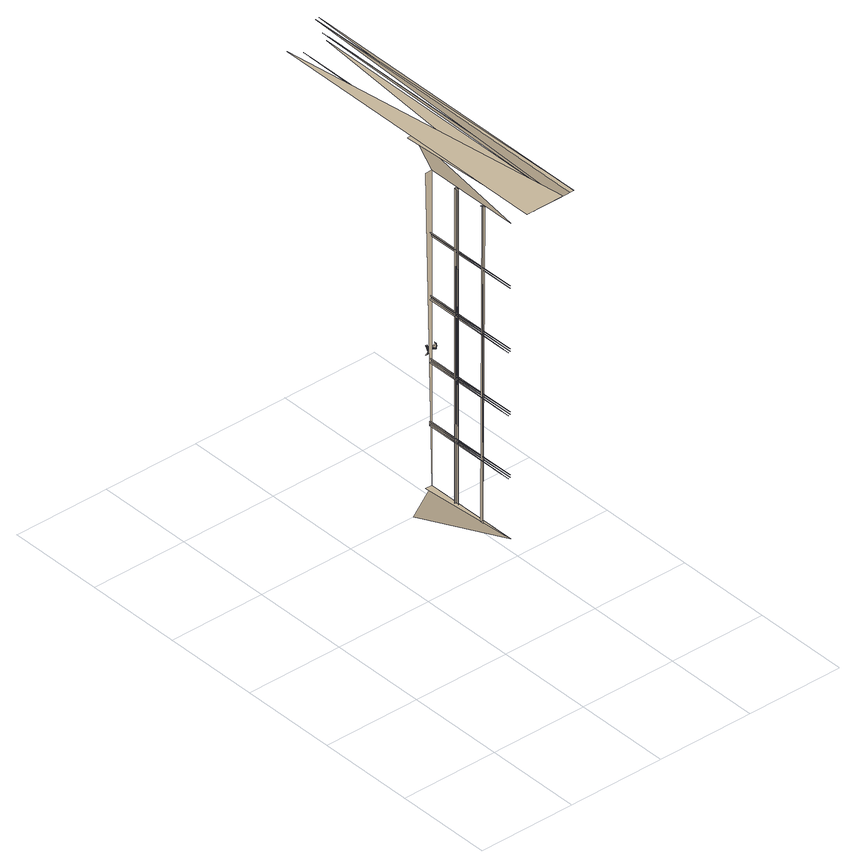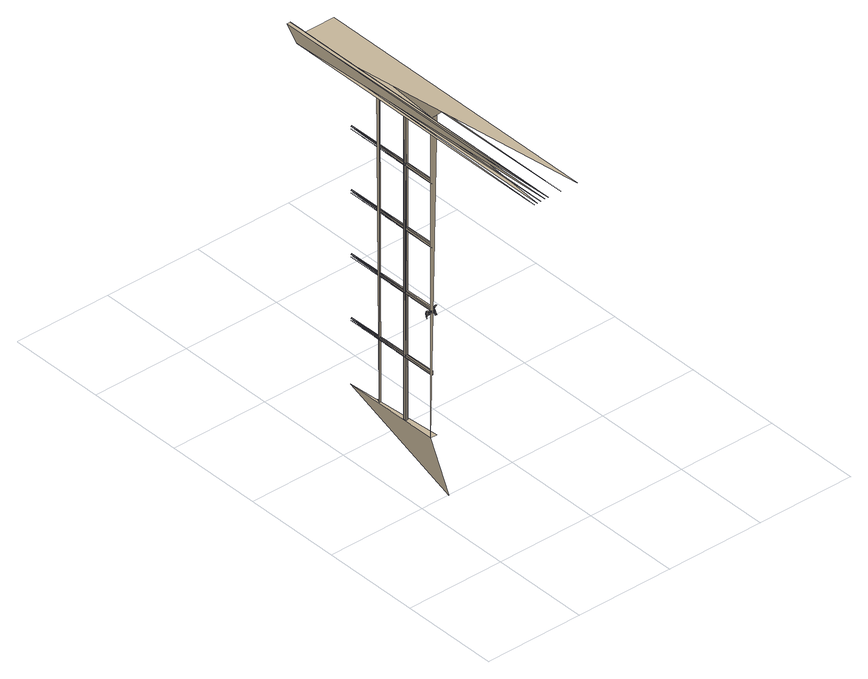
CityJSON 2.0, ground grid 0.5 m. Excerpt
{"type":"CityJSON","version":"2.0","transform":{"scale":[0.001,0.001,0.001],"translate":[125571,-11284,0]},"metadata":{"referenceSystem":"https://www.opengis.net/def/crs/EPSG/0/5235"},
"CityObjects":{
"building1":{"type":"Building","children":["building1-1"]},
"building1-1":{"type":"BuildingInstallation","attributes":{"ifc_type":"IfcDoor","name":"M_Door-Interior-Double-Full Glass-Wood:1500 x 2000mm:353875"},"parents":["building1"],"geometry":[{"type":"MultiSurface","lod":"2.2","boundaries":[[[0,1,2]],[[3,4,1]],[[5,6,7]],[[1,4,2]],[[5,7,3]],[[2,4,3]],[[2,7,6]],[[2,3,7]],[[8,9,10]],[[11,12,13]],[[14,15,16]],[[17,18,19]],[[20,21,22]],[[23,10,24]],[[25,26,8]],[[10,9,24]],[[25,27,28]],[[29,30,31]],[[32,33,34]],[[35,36,37]],[[38,39,40]],[[41,27,23]],[[8,24,9]],[[25,28,26]],[[8,26,24]],[[41,42,27]],[[23,24,43]],[[44,31,30]],[[45,34,33]],[[36,46,37]],[[47,40,39]],[[27,42,28]],[[23,43,41]],[[48,49,50]],[[13,51,52]],[[16,53,54]],[[19,55,56]],[[28,24,26]],[[49,44,57]],[[51,45,58]],[[53,46,59]],[[55,47,60]],[[41,28,42]],[[28,43,24]],[[41,43,28]],[[61,62,63]],[[64,63,65]],[[66,22,21]],[[63,67,68]],[[69,67,70]],[[22,64,71]],[[29,49,72]],[[32,51,12]],[[46,15,35]],[[47,18,38]],[[73,74,75]],[[72,49,48]],[[29,31,44]],[[12,51,13]],[[32,34,45]],[[53,16,15]],[[46,35,37]],[[55,19,18]],[[40,47,38]],[[29,44,49]],[[32,45,51]],[[46,53,15]],[[47,55,18]],[[76,77,69]],[[78,79,80]],[[81,78,82]],[[78,83,79]],[[84,78,81]],[[85,82,78]],[[86,78,80]],[[87,81,82]],[[83,88,79]],[[84,81,89]],[[90,80,79]],[[91,89,81]],[[92,79,88]],[[86,85,78]],[[85,87,82]],[[90,86,80]],[[87,91,81]],[[84,89,93]],[[92,90,79]],[[91,93,89]],[[85,91,87]],[[90,85,86]],[[88,94,92]],[[85,95,91]],[[94,85,90]],[[95,93,91]],[[94,90,92]],[[96,97,98]],[[98,99,96]],[[100,97,101]],[[102,103,99]],[[104,98,97]],[[99,98,102]],[[100,104,97]],[[105,100,101]],[[103,102,106]],[[107,105,101]],[[104,108,98]],[[98,109,102]],[[110,104,100]],[[110,100,105]],[[111,106,102]],[[107,112,105]],[[108,109,98]],[[110,108,104]],[[109,113,102]],[[114,106,115]],[[113,111,102]],[[112,110,105]],[[116,112,107]],[[111,115,106]],[[107,117,116]],[[108,118,109]],[[110,119,108]],[[109,118,113]],[[112,120,110]],[[113,121,111]],[[108,119,122]],[[118,108,122]],[[111,121,115]],[[112,116,123]],[[119,110,120]],[[113,118,121]],[[77,124,125]],[[126,127,128]],[[126,128,129]],[[130,75,125]],[[127,131,132]],[[133,129,132]]]}]}
},
"vertices":[
[838,1032,230],[838,1051,230],[848,1048,230],[845,1051,1880],[845,1051,230],[838,1051,1880],[848,1035,1880],[848,1048,1880],[845,1202,230],[845,1202,1880],[838,1202,1880],[838,872,1210],[838,1382,1210],[845,1382,1210],[838,872,880],[838,1382,880],[845,1382,880],[838,872,550],[838,1382,550],[845,1382,550],[817,1382,230],[852,872,230],[852,1382,230],[838,1221,1880],[848,1205,1880],[838,1202,230],[848,1205,230],[838,1221,230],[848,1218,230],[838,1382,1560],[845,872,1560],[845,1382,1560],[838,1382,1230],[845,872,1230],[845,1382,1230],[838,1382,900],[845,872,900],[845,1382,900],[838,1382,570],[845,872,570],[845,1382,570],[845,1221,1880],[845,1221,230],[848,1218,1880],[848,1382,1556],[848,1382,1226],[848,1382,896],[848,1382,566],[845,1382,1540],[848,1382,1544],[848,872,1544],[848,1382,1214],[848,872,1214],[848,1382,884],[848,872,884],[848,1382,554],[848,872,554],[848,872,1556],[848,872,1226],[848,872,896],[848,872,566],[817,1500,2000],[852,752,2000],[852,1500,2000],[852,1382,1880],[852,872,1880],[852,1500,0],[852,1500,1987],[852,764,1987],[887,764,1987],[852,1503,1987],[817,1382,1880],[838,1382,1540],[817,2277,2025],[817,727,2025],[1017,727,2025],[887,2252,2000],[887,752,2000],[852,1407,914],[852,1411,899],[852,1408,907],[852,1411,929],[852,1408,922],[852,1422,888],[852,1422,940],[858,1407,914],[858,1408,907],[858,1408,922],[852,1415,893],[852,1415,936],[858,1411,899],[858,1411,929],[858,1415,893],[858,1415,936],[858,1422,888],[858,1422,940],[877,1418,914],[877,1419,911],[902,1412,914],[877,1419,918],[902,1414,907],[877,1421,908],[902,1414,922],[877,1421,921],[902,1413,909],[902,1415,904],[902,1416,929],[902,1416,900],[906,1412,914],[906,1413,920],[906,1414,907],[906,1415,925],[906,1415,903],[906,1414,922],[902,1423,934],[906,1416,929],[906,1416,900],[906,1423,895],[907,1418,918],[907,1418,911],[907,1419,907],[907,1419,922],[907,1416,914],[907,1421,904],[1017,2252,2000],[1017,752,2000],[1017,2323,2071],[1017,745,2006],[1017,680,2071],[1037,680,2071],[1017,2277,2025],[1037,2258,2006],[1037,745,2006],[1037,2323,2071]
]}
